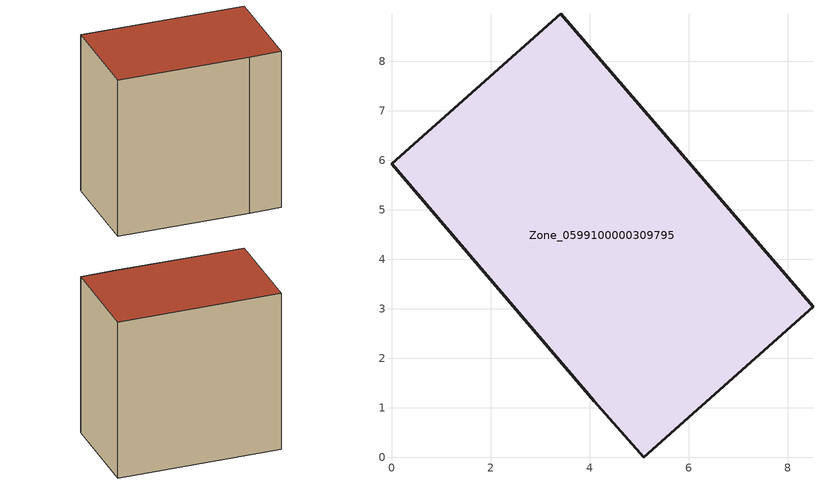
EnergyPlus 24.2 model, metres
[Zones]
Zone_0599100000309795
 floor ground (C_G): 3.42,8.96 8.51,3.04 5.09,0 4.09,1.13 0,5.93 z0
 wall outside (C_F): 4.09,1.13 5.09,0 8.51,3.04 3.42,8.96 0,5.93 4.09,1.13 z0:7.94
 roof outside (C_R): 8.51,3.04 3.42,8.96 0,5.93 4.09,1.13 5.09,0 z7.94
[BUILDING]
Pand.0599100000309795: North Axis=0; Terrain=City; Loads Convergence Tolerance Value=0.04; Temperature Convergence Tolerance Value=0.4; Solar Distribution=FullExterior; Maximum Number of Warmup Days=25; Minimum Number of Warmup Days=1
[Site:Location]
Rotterdam.The.Hague.AP_ZH_NLD Design_Conditions: Latitude=51.96; Longitude=4.45; Time Zone=1; Elevation=-4.5
[SITE:GROUNDTEMPERATURE:BUILDINGSURFACE]
18, 18, 18, 18, 18, 18, 18, 18, 18, 18, 18, 18
[MATERIAL] Thermal Absorptance=0.9; Solar Absorptance=0.7; Visible Absorptance=0.7
Name | Roughness | Thickness | Conductivity | Density | Specific Heat
G.TI.1946 | MediumSmooth | 0.15 | 1 | 540 | 1210
F.TI.1946 | Rough | 0.3 | 0.857143 | 1920 | 840
R.TI.1946 | MediumRough | 0.2 | 0.1 | 1500 | 1000
[CONSTRUCTION]
C_G: G.TI.1946
C_F: F.TI.1946
C_R: R.TI.1946
[ZONE]
Zone_0599100000309795: Type=1; Multiplier=1; Ceiling Height=Autocalculate; Volume=Autocalculate; Floor Area=autocalculate; Part of Total Floor Area=Yes
[ZONEINFILTRATION:DESIGNFLOWRATE]
Infil_Zone_0599100000309795: Zone or ZoneList or Space or SpaceList=Zone_0599100000309795; Schedule=AlwaysOn; Design Flow Rate Calculation Method=Flow/Area; Flow Rate per Floor Area=0.003; Constant Term Coefficient=1; Temperature Term Coefficient=0; Velocity Term Coefficient=0; Velocity Squared Term Coefficient=0
[HVACTEMPLATE:ZONE:IDEALLOADSAIRSYSTEM]
Zone_0599100000309795: Maximum Heating Supply Air Temperature=50; Minimum Cooling Supply Air Temperature=13; Maximum Heating Supply Air Humidity Ratio=0.0156; Minimum Cooling Supply Air Humidity Ratio=0.0077; Heating Limit=NoLimit; Cooling Limit=NoLimit; Dehumidification Control Type=ConstantSensibleHeatRatio; Cooling Sensible Heat Ratio=0.7; Dehumidification Setpoint=60; Humidification Control Type=None; Humidification Setpoint=30; Outdoor Air Method=None; Outdoor Air Flow Rate per Person=0.00944; Outdoor Air Flow Rate per Zone Floor Area=0; Outdoor Air Flow Rate per Zone=0; Demand Controlled Ventilation Type=None; Outdoor Air Economizer Type=NoEconomizer; Heat Recovery Type=None; Sensible Heat Recovery Effectiveness=0.7; Latent Heat Recovery Effectiveness=0.65
[ZONECONTROL:THERMOSTAT]
ThermostatControl_Zone_0599100000309795: Zone or ZoneList=Zone_0599100000309795; Control Type Schedule=DualSetpointControlType; Control 1=Thermostat_Zone_0599100000309795; Temperature Difference Between Cutout And Setpoint=0
[THERMOSTATSETPOINT:DUALSETPOINT]
Thermostat_Zone_0599100000309795: Heating Setpoint Temperature Schedule=HeatingSetpoint_Zone_0599100000309795; Cooling Setpoint Temperature Schedule=CoolingSetpoint_Zone_0599100000309795
[SCHEDULE:COMPACT]
HeatingSetpoint_Zone_0599100000309795: Through: 12/31, For: AllDays, Until: 24:00, 21
CoolingSetpoint_Zone_0599100000309795: Through: 12/31, For: AllDays, Until: 24:00, 24
DualSetpointControlType: Through: 12/31, For: AllDays, Until: 24:00, 4
AlwaysOn: Through: 12/31, For: AllDays, Until: 24:00, 1
